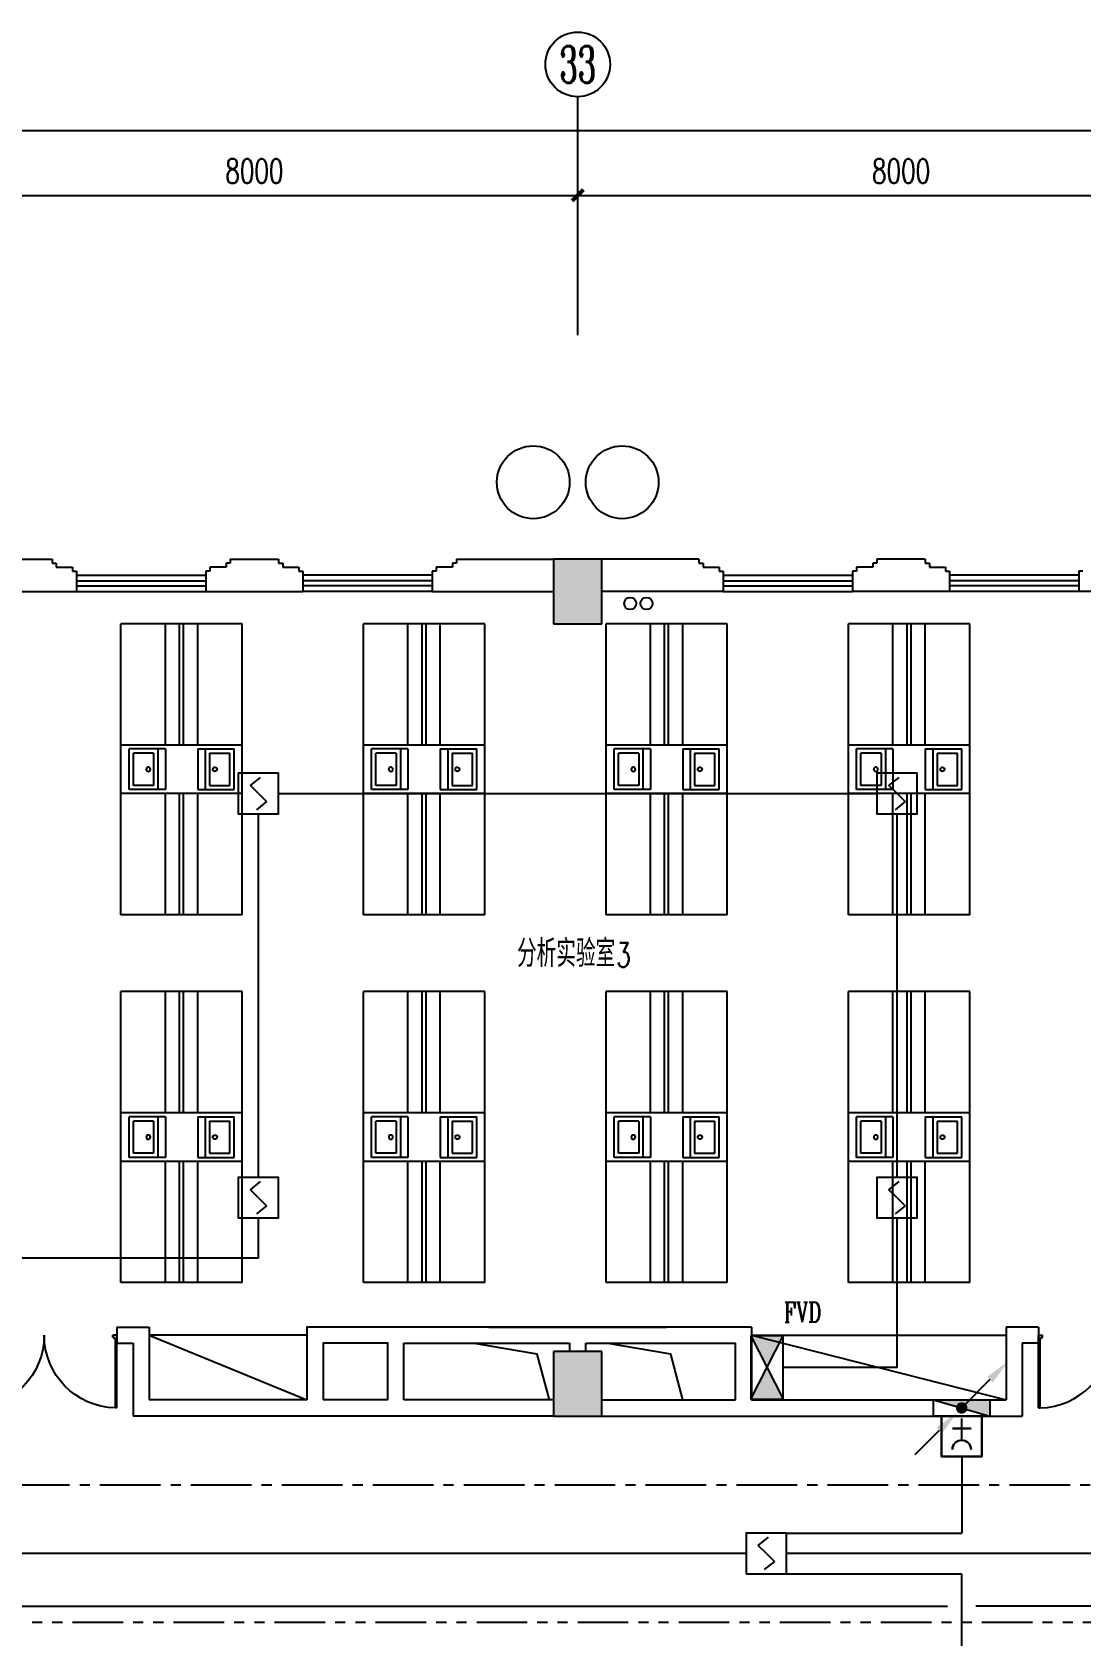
# Model space of a CAD drawing. Extents: x 190999 to 918899, y -200814 to 215286.
# Drawn here: x 494135 to 507110, y 10347 to 30186 of the extents above; entities that cross this region are included whole.
import ezdxf
from ezdxf.enums import TextEntityAlignment as Align

# ---------------------------------------------------------------- set-up
doc = ezdxf.new("R2010")
doc.units = 0
doc.header["$LTSCALE"] = 1000
doc.header["$MEASUREMENT"] = 0
doc.linetypes.add('CENTER2', pattern=[1.125, 0.75, -0.125, 0.125, -0.125])
doc.linetypes.add('PHANTOM2', pattern=[1.25, 0.625, -0.125, 0.125, -0.125, 0.125, -0.125])
doc.layers.get('Defpoints').update_dxf_attribs({"color": 1})
for name, color, linetype in [('00-EQUIP', 3, 'Continuous'), ('00-LWIRE', 4, 'Continuous'), ('00-WIRE-4', 6, 'Continuous'), ('A-墙线', 2, 'Continuous'), ('A-外包装修', 250, 'Continuous'), ('A-外窗', 145, 'Continuous'), ('A-家具', 250, 'Continuous'), ('A-门', 167, 'Continuous'), ('AXIS', 3, 'Continuous'), ('AXIS_TEXT', 7, 'Continuous'), ('COLUMN', 2, 'Continuous'), ('EQUIP_消火栓', 1, 'Continuous'), ('PUB_HATCH', 250, 'Continuous'), ('房间名称', 7, 'Continuous'), ('暖通-风-说明', 3, 'Continuous'), ('洞口线', 165, 'Continuous'), ('雨水管', 151, 'Continuous')]:
    doc.layers.add(name, color=color, linetype=linetype)
doc.styles.add('_TCH_AXIS', font='COMPLEX', dxfattribs={"bigfont": 'GBCBIG'})
doc.styles.add('_TCH_DIM', font='SIMPLEX', dxfattribs={"bigfont": 'GBCBIG'})
doc.styles.add('COMPLEX', font='COMPLEX')
doc.styles.add('DIM_FONT', font='SIMPLEX', dxfattribs={"width": 0.7, "bigfont": 'GBCBIG'})
doc.styles.add('HZ-ZGBZ', font='romanc.shx', dxfattribs={"width": 0.65})
doc.styles.get("Standard").update_dxf_attribs({"font": 'simhei.ttf'})
doc.styles.add('XXK', font='romans.shx', dxfattribs={"width": 0.75, "bigfont": 'hzf.shx'})
doc.styles.add('zz-1', font='arial.ttf', dxfattribs={"width": 0.8})
doc.linetypes.add('BIG-DLINE', pattern='A,1,-0.15,["D",XXK,S=0.2,R=0,X=-0.1,Y=-0.09],-0.2', length=1.35)
doc.dimstyles.new('DIMN', dxfattribs={"dimtxt": 300, "dimasz": 100, "dimexe": 250, "dimexo": 300, "dimgap": 150, "dimtad": 1, "dimdec": 0, "dimzin": 0, "dimdsep": 46, "dimtxsty": 'DIM_FONT', "dimblk": 'ARCHTICK', "dimcen": 0.09, "dimclrt": 7, "dimazin": 2, "dimtfac": 1, "dimtdec": 0, "dimtix": 1, "dimtmove": 2, "dimatfit": 3, "dimfxl": 0, "dimtolj": 1, "dimtzin": 0, "dimarcsym": 0})

# ---------------------------------------------------------------- blocks, each defined once
blk = doc.blocks.new('m1800')
at = {"layer": 'A-墙线'}
for p, q in [((-900, -100), (-900, 100)), ((900, -100), (900, 100))]:
    blk.add_line(p, q, dxfattribs=at)
at = {"layer": 'A-门'}
for p, q in [((-900, 900), (-900, 0)), ((-900, 900), (-880, 900)), ((-880, 900), (-880, 50)), ((880, 900), (880, 50)), ((900, 900), (880, 900)), ((900, 900), (900, 0)), ((-900, 50), (-870, 50)), ((-900, 0), (-850, 0)), ((-870, 50), (-870, 30)), ((-870, 30), (-850, 30)), ((-850, 30), (-850, 0)), ((850, 30), (850, 0)), ((870, 30), (850, 30)), ((900, 0), (850, 0)), ((870, 50), (870, 30)), ((900, 50), (870, 50))]:
    blk.add_line(p, q, dxfattribs=at)
for centre, start, end in [((-900, 0), 0, 88.7267), ((900, 0), 91.2733, 180)]:
    blk.add_arc(centre, 900, start, end, dxfattribs=at)
blk = doc.blocks.new('$TwtSys$00000434')
for p, q in [((-0.5, 0.5), (-0.5, -0.5)), ((-0.5, -0.5), (0.5, 0.5)), ((0.5, 0.5), (-0.5, 0.5)), ((0.5, -0.5), (0.5, 0.5)), ((-0.5, -0.5), (0.5, -0.5))]:
    blk.add_line(p, q)
blk.add_solid([(0.5, -0.5), (0.5, 0.5), (-0.5, -0.5)])
blk = doc.blocks.new('_ArchTick')
at = {"const_width": 0.5}
blk.add_lwpolyline([(-0.7, -0.7), (0.7, 0.7)], dxfattribs=at)
blk = doc.blocks.new('*D1200')
at = {"layer": 'AXIS', "color": 0, "lineweight": -2}
for p, q in [((500885, 26767), (500885, 28417)), ((508885, 26767), (508885, 28417)), ((500885, 28167), (508885, 28167))]:
    blk.add_line(p, q, dxfattribs=at)
at = {"layer": 'Defpoints', "color": 0}
for p in [(508885, 28167), (500885, 26467), (508885, 26467)]:
    blk.add_point(p, dxfattribs=at)
at = {"layer": 'AXIS', "color": 0, "lineweight": -2, "xscale": 100, "yscale": 100, "zscale": 100, "rotation": 180}
blk.add_blockref('_ArchTick', (500885, 28167), dxfattribs=at)
at = {"layer": 'AXIS', "color": 0, "lineweight": -2, "xscale": 100, "yscale": 100, "zscale": 100}
blk.add_blockref('_ArchTick', (508885, 28167), dxfattribs=at)
at = {"layer": 'AXIS', "color": 7, "insert": (504885, 28467), "char_height": 300, "attachment_point": 5, "style": 'DIM_FONT'}
blk.add_mtext('\\A1;8000', dxfattribs=at)
blk = doc.blocks.new('*D1201')
at = {"layer": 'AXIS', "color": 0, "lineweight": -2}
for p, q in [((492885, 26767), (492885, 28417)), ((500885, 26767), (500885, 28417)), ((492885, 28167), (500885, 28167))]:
    blk.add_line(p, q, dxfattribs=at)
at = {"layer": 'Defpoints', "color": 0}
for p in [(500885, 28167), (492885, 26467), (500885, 26467)]:
    blk.add_point(p, dxfattribs=at)
at = {"layer": 'AXIS', "color": 0, "lineweight": -2, "xscale": 100, "yscale": 100, "zscale": 100, "rotation": 180}
blk.add_blockref('_ArchTick', (492885, 28167), dxfattribs=at)
at = {"layer": 'AXIS', "color": 0, "lineweight": -2, "xscale": 100, "yscale": 100, "zscale": 100}
blk.add_blockref('_ArchTick', (500885, 28167), dxfattribs=at)
at = {"layer": 'AXIS', "color": 7, "insert": (496885, 28467), "char_height": 300, "attachment_point": 5, "style": 'DIM_FONT'}
blk.add_mtext('\\A1;8000', dxfattribs=at)
blk = doc.blocks.new('*D1209')
at = {"layer": 'AXIS', "color": 0, "lineweight": -2}
for p, q in [((445885, 26767), (445885, 29217)), ((519185, 26767), (519185, 29217)), ((445885, 28967), (519185, 28967))]:
    blk.add_line(p, q, dxfattribs=at)
at = {"layer": 'Defpoints', "color": 0}
for p in [(519185, 28967), (445885, 26467), (519185, 26467)]:
    blk.add_point(p, dxfattribs=at)
at = {"layer": 'AXIS', "color": 0, "lineweight": -2, "xscale": 100, "yscale": 100, "zscale": 100, "rotation": 180}
blk.add_blockref('_ArchTick', (445885, 28967), dxfattribs=at)
at = {"layer": 'AXIS', "color": 0, "lineweight": -2, "xscale": 100, "yscale": 100, "zscale": 100}
blk.add_blockref('_ArchTick', (519185, 28967), dxfattribs=at)
at = {"layer": 'AXIS', "color": 7, "insert": (482535, 29267), "char_height": 300, "attachment_point": 5, "style": 'DIM_FONT'}
blk.add_mtext('\\A1;73300', dxfattribs=at)
blk = doc.blocks.new('_AXISO')
blk.add_circle((0, 0), 0.5)
at = {"layer": 'AXIS_TEXT', "style": 'COMPLEX', "width": 1.041667}
blk.add_attdef('A', text='', height=0.56, dxfattribs=at).set_placement((-0.25, -0.28), (0.25, -0.28), align=Align.FIT)
blk = doc.blocks.new('$plan$00001609')
at = {"linetype": 'Continuous'}
for p, q in [((0, -251), (0, 251)), ((0, 251), (450, 251)), ((93, -251), (93, 251)), ((146, -199), (146, 199)), ((146, 199), (397, 199)), ((397, 199), (397, -199)), ((450, 251), (450, -251)), ((0, -251), (450, -251)), ((146, -199), (397, -199))]:
    blk.add_line(p, q, dxfattribs=at)
blk.add_line((238, 2), (238, 0))
blk.add_arc((212, 0), 26, 4.716, 0, dxfattribs=at)
at = {"style": 'zz-1'}
for tag in ['YSIZE', 'XSIZE']:
    blk.add_attdef(tag, (0, 0), '', height=0.5, dxfattribs=at)
blk = doc.blocks.new('_LINKPT1')
at = {"color": 0}
blk.add_line((0, 0), (0, 0), dxfattribs=at)
blk = doc.blocks.new('J62IR8YJ')
for p, q in [((-0.5, 1), (0.5, 1)), ((-0.5, 0), (-0.5, 1)), ((0.5, 1), (0.5, 0)), ((0, 0.598), (0, 0.06)), ((0.5, 0), (-0.5, 0)), ((-0.231, 0.312), (0.231, 0.312))]:
    blk.add_line(p, q)
at = {"const_width": 0.04, "flags": 128}
blk.add_lwpolyline([(-0.5, 0), (-0.5, 1), (0.5, 1), (0.5, 0)], close=True, dxfattribs=at)
blk.add_arc((0, 0.829), 0.231, 180, 0)
at = {"xscale": 0.002, "yscale": 0.00200000000000955, "zscale": 0.002}
for p in [(0, 1), (-0.5, 0.5), (0.5, 0.5), (0, 0)]:
    blk.add_blockref('_LINKPT1', p, dxfattribs=at)
at = {"flags": 9}
blk.add_attdef('A', (0, 0), '', height=0.00002, dxfattribs=at)
blk = doc.blocks.new('3S1KCGW2')
for p, q in [((0.5, 0.5), (-0.5, 0.5)), ((-0.5, 0.5), (-0.5, -0.5)), ((-0.2, 0.2), (0.05, 0.4)), ((0.5, -0.5), (0.5, 0.5)), ((0, 0), (-0.2, 0.2)), ((0, 0), (0.2, -0.2)), ((0.2, -0.2), (-0.05, -0.4)), ((-0.5, -0.5), (0.5, -0.5))]:
    blk.add_line(p, q)
at = {"const_width": 0.04, "flags": 128}
blk.add_lwpolyline([(-0.5, -0.5), (-0.5, 0.5), (0.5, 0.5), (0.5, -0.5)], close=True, dxfattribs=at)
at = {"xscale": 0.002, "yscale": 0.002, "zscale": 0.002}
for p in [(0, 0.5), (-0.5, 0), (0.5, 0), (0, -0.5)]:
    blk.add_blockref('_LINKPT1', p, dxfattribs=at)
at = {"flags": 9}
blk.add_attdef('A', (0, 0), '', height=0.00002, dxfattribs=at)
blk = doc.blocks.new('6H2KALM6')
for p, q in [((-0.78, 0.4), (0.78, -0.4)), ((0.78, 0.4), (-0.78, -0.4)), ((0.78, 0.4), (-0.78, 0.4)), ((-0.78, 0.4), (-0.78, -0.4)), ((0.78, -0.4), (0.78, 0.4)), ((-0.78, -0.4), (0.78, -0.4))]:
    blk.add_line(p, q)
at = {"const_width": 0.04}
blk.add_lwpolyline([(-0.78, 0.4), (-0.78, -0.4), (0.78, -0.4), (0.78, 0.4)], close=True, dxfattribs=at)
for points in [[(-0.78, 0.4), (0, 0), (-0.78, -0.4)], [(0.78, 0.4), (0, 0), (0.78, -0.4)]]:
    blk.add_solid(points)
at = {"xscale": 0.002, "yscale": 0.002, "zscale": 0.002}
for p in [(0, 0.4), (-0.78, 0), (0.78, 0), (0, -0.4)]:
    blk.add_blockref('_LINKPT1', p, dxfattribs=at)
at = {"flags": 9}
blk.add_attdef('A', (0, 0), '', height=0.00002, dxfattribs=at)
blk = doc.blocks.new('_WRLD1L')
for p, q in [((0.7, 0.7), (0, 0)), ((0.104, 0.104), (0.104, 0.104)), ((-0.104, -0.104), (-0.104, -0.104))]:
    blk.add_line(p, q)
at = {"const_width": 0.142}
blk.add_lwpolyline([(-0.071, 0, 1), (0.071, 0, 1)], format="xyb", close=True, dxfattribs=at)
blk.add_solid([(0.63, 0.77), (0.77, 0.63), (1.15, 1.15)])
at = {"width": 0.8, "flags": 9}
blk.add_attdef('A', (0, 0), '', height=0.00002, dxfattribs=at)
blk = doc.blocks.new('_WRLD10L')
for p, q in [((1.15, 1.15), (0.55, 0.55)), ((0.104, 0.104), (0.104, 0.104)), ((-0.104, -0.104), (-0.104, -0.104))]:
    blk.add_line(p, q)
at = {"const_width": 0.142}
blk.add_lwpolyline([(-0.071, 0, 1), (0.071, 0, 1)], format="xyb", close=True, dxfattribs=at)
blk.add_solid([(0.62, 0.48), (0.48, 0.62), (0.1, 0.1)])
at = {"width": 0.8, "flags": 9}
blk.add_attdef('A', (0, 0), '', height=0.00002, dxfattribs=at)

msp = doc.modelspace()

# ---------------------------------------------------------------- hatches: boundary and pattern name
at = {"layer": 'PUB_HATCH'}
for points in [[(500584.6, 23667.4), (500584.6, 22867.4), (501184.6, 22867.4), (501184.6, 23667.4)], [(500584.6, 13867.4), (500584.6, 13067.4), (501184.6, 13067.4), (501184.6, 13867.4)]]:
    msp.add_hatch(color=256, dxfattribs=at).paths.add_polyline_path(points)

# ---------------------------------------------------------------- linework, layer by layer
at = {"layer": '00-WIRE-4'}
for p, q in [((497184.6, 20767.4), (504584.6, 20767.4)), ((496934.6, 16017.4), (496934.6, 20517.4)), ((504834.6, 16017.4), (504834.6, 20517.4)), ((496934.6, 15018.6), (496934.6, 15517.4)), ((504834.6, 13667.4), (504834.6, 15517.4)), ((496934.6, 15018.6), (489134.6, 15018.6)), ((504834.6, 13667.4), (503428.1, 13667.4)), ((505634.6, 12567.4), (505634.6, 11617.4)), ((503467.9, 11617.4), (505634.6, 11617.4)), ((502967.9, 11367.4), (491934.6, 11367.4)), ((513984.6, 11367.4), (503467.9, 11367.4)), ((503467.9, 11117.4), (505634.6, 11117.4)), ((505634.6, 10167.4), (505634.6, 11117.4))]:
    msp.add_line(p, q, dxfattribs=at)
at = {"layer": '00-WIRE-4', "linetype": 'CENTER2'}
msp.add_line((491599.6, 12217.4), (515304, 12217.4), dxfattribs=at)
at = {"layer": '00-WIRE-4', "linetype": 'BIG-DLINE'}
for p, q in [((457259.6, 10717.4), (505459.6, 10717.4)), ((512834.6, 10717.4), (505809.6, 10717.4))]:
    msp.add_line(p, q, dxfattribs=at)
at = {"layer": '00-WIRE-4', "linetype": 'PHANTOM2'}
msp.add_line((445884.6, 10517.4), (509384.6, 10517.4), dxfattribs=at)
at = {"layer": 'A-墙线'}
for p, q in [((493184.6, 23667.4), (494384.6, 23667.4)), ((494384.6, 23667.4), (494384.6, 23617.4)), ((494384.6, 23617.4), (494434.6, 23617.4)), ((494434.6, 23617.4), (494434.6, 23567.4)), ((496534.6, 23617.4), (496534.6, 23567.4)), ((496584.6, 23617.4), (496534.6, 23617.4)), ((496584.6, 23667.4), (497184.6, 23667.4)), ((496584.6, 23667.4), (496584.6, 23617.4)), ((497184.6, 23667.4), (497184.6, 23617.4)), ((497184.6, 23617.4), (497234.6, 23617.4)), ((497234.6, 23617.4), (497234.6, 23567.4)), ((499334.6, 23617.4), (499334.6, 23567.4)), ((499384.6, 23617.4), (499334.6, 23617.4)), ((499384.6, 23667.4), (500584.6, 23667.4)), ((499384.6, 23667.4), (499384.6, 23617.4)), ((502384.6, 23667.4), (501184.6, 23667.4)), ((502384.6, 23667.4), (502384.6, 23617.4)), ((502384.6, 23617.4), (502434.6, 23617.4)), ((502434.6, 23617.4), (502434.6, 23567.4)), ((504534.6, 23617.4), (504534.6, 23567.4)), ((504584.6, 23617.4), (504534.6, 23617.4)), ((505184.6, 23667.4), (504584.6, 23667.4)), ((504584.6, 23667.4), (504584.6, 23617.4)), ((505184.6, 23667.4), (505184.6, 23617.4)), ((505184.6, 23617.4), (505234.6, 23617.4)), ((505234.6, 23617.4), (505234.6, 23567.4)), ((494434.6, 23567.4), (494634.6, 23567.4)), ((494634.6, 23567.4), (494634.6, 23517.4)), ((494634.6, 23517.4), (494684.6, 23517.4)), ((494684.6, 23517.4), (494684.6, 23267.4)), ((496334.6, 23517.4), (496284.6, 23517.4)), ((496284.6, 23517.4), (496284.6, 23267.4)), ((496334.6, 23567.4), (496334.6, 23517.4)), ((496534.6, 23567.4), (496334.6, 23567.4)), ((497234.6, 23567.4), (497434.6, 23567.4)), ((497434.6, 23567.4), (497434.6, 23517.4)), ((497434.6, 23517.4), (497484.6, 23517.4)), ((497484.6, 23517.4), (497484.6, 23267.4)), ((499134.6, 23517.4), (499084.6, 23517.4)), ((499084.6, 23517.4), (499084.6, 23267.4)), ((499134.6, 23567.4), (499134.6, 23517.4)), ((499334.6, 23567.4), (499134.6, 23567.4)), ((502434.6, 23567.4), (502634.6, 23567.4)), ((502634.6, 23567.4), (502634.6, 23517.4)), ((502634.6, 23517.4), (502684.6, 23517.4)), ((502684.6, 23517.4), (502684.6, 23267.4)), ((504334.6, 23517.4), (504284.6, 23517.4)), ((504284.6, 23517.4), (504284.6, 23267.4)), ((504334.6, 23567.4), (504334.6, 23517.4)), ((504534.6, 23567.4), (504334.6, 23567.4)), ((505234.6, 23567.4), (505434.6, 23567.4)), ((505434.6, 23567.4), (505434.6, 23517.4)), ((505434.6, 23517.4), (505484.6, 23517.4)), ((505484.6, 23517.4), (505484.6, 23267.4)), ((507134.6, 23517.4), (507084.6, 23517.4)), ((507084.6, 23517.4), (507084.6, 23267.4)), ((493184.6, 23267.4), (494684.6, 23267.4)), ((496284.6, 23267.4), (497484.6, 23267.4)), ((499084.6, 23267.4), (500584.6, 23267.4)), ((502684.6, 23267.4), (501184.6, 23267.4)), ((505484.6, 23267.4), (504284.6, 23267.4)), ((508584.6, 23267.4), (507084.6, 23267.4)), ((495184.6, 14167.4), (495584.6, 14167.4)), ((495584.6, 14167.4), (495584.6, 13267.4)), ((499784.6, 14167.4), (501984.6, 14167.4)), ((503034.6, 14167.4), (503034.6, 13267.4)), ((506584.6, 14167.4), (506184.6, 14167.4)), ((506184.6, 14167.4), (506184.6, 13267.4)), ((495184.6, 13967.4), (495384.6, 13967.4)), ((495384.6, 13967.4), (495384.6, 13067.4)), ((498734.6, 13967.4), (500784.6, 13967.4)), ((498734.6, 13267.4), (498734.6, 13967.4)), ((500784.6, 13967.4), (500784.6, 13867.4)), ((500984.6, 13967.4), (502834.6, 13967.4)), ((500984.6, 13867.4), (500984.6, 13967.4)), ((502834.6, 13267.4), (502834.6, 13967.4)), ((506584.6, 13967.4), (506384.6, 13967.4)), ((506384.6, 13967.4), (506384.6, 13067.4)), ((497534.6, 13267.4), (495584.6, 13267.4)), ((498534.6, 13267.4), (497734.6, 13267.4)), ((500584.6, 13267.4), (498734.6, 13267.4)), ((501184.6, 13267.4), (502834.6, 13267.4)), ((503034.6, 13267.4), (506184.6, 13267.4)), ((500584.6, 13067.4), (495384.6, 13067.4)), ((501184.6, 13067.4), (506384.6, 13067.4))]:
    msp.add_line(p, q, dxfattribs=at)
for points in [[(503034.6, 14167.4), (497534.6, 14167.4), (497534.6, 13267.4)], [(498534.6, 13267.4), (498534.6, 13967.4), (497734.6, 13967.4), (497734.6, 13267.4)]]:
    msp.add_lwpolyline(points, dxfattribs=at)
at = {"layer": 'A-外包装修'}
for centre in [(500334.6, 24617.4), (501434.6, 24617.4)]:
    msp.add_circle(centre, 450, dxfattribs=at)
at = {"layer": 'A-外窗'}
for p, q in [((494684.6, 23467.4), (496284.6, 23467.4)), ((499084.6, 23467.4), (497484.6, 23467.4)), ((502684.6, 23467.4), (504284.6, 23467.4)), ((507084.6, 23467.4), (505484.6, 23467.4)), ((494684.6, 23397.4), (496284.6, 23397.4)), ((494684.6, 23337.4), (496284.6, 23337.4)), ((494684.6, 23267.4), (496284.6, 23267.4)), ((499084.6, 23397.4), (497484.6, 23397.4)), ((499084.6, 23337.4), (497484.6, 23337.4)), ((499084.6, 23267.4), (497484.6, 23267.4)), ((502684.6, 23397.4), (504284.6, 23397.4)), ((502684.6, 23337.4), (504284.6, 23337.4)), ((502684.6, 23267.4), (504284.6, 23267.4)), ((507084.6, 23397.4), (505484.6, 23397.4)), ((507084.6, 23337.4), (505484.6, 23337.4)), ((507084.6, 23267.4), (505484.6, 23267.4))]:
    msp.add_line(p, q, dxfattribs=at)
at = {"layer": 'A-家具'}
for p, q in [((495234.6, 19267.4), (495234.6, 22867.4)), ((496734.6, 22867.4), (495234.6, 22867.4)), ((495784.6, 21367.4), (495784.6, 22867.4)), ((495959.6, 21367.4), (495959.6, 22867.4)), ((496009.6, 21367.4), (496009.6, 22867.4)), ((496184.6, 21367.4), (496184.6, 22867.4)), ((496734.6, 19267.4), (496734.6, 22867.4)), ((498234.6, 19267.4), (498234.6, 22867.4)), ((499734.6, 22867.4), (498234.6, 22867.4)), ((498784.6, 21367.4), (498784.6, 22867.4)), ((498959.6, 21367.4), (498959.6, 22867.4)), ((499009.6, 21367.4), (499009.6, 22867.4)), ((499184.6, 21367.4), (499184.6, 22867.4)), ((499734.6, 19267.4), (499734.6, 22867.4)), ((501234.6, 19267.4), (501234.6, 22867.4)), ((502734.6, 22867.4), (501234.6, 22867.4)), ((501784.6, 21367.4), (501784.6, 22867.4)), ((501959.6, 21367.4), (501959.6, 22867.4)), ((502009.6, 21367.4), (502009.6, 22867.4)), ((502184.6, 21367.4), (502184.6, 22867.4)), ((502734.6, 19267.4), (502734.6, 22867.4)), ((504234.6, 19267.4), (504234.6, 22867.4)), ((505734.6, 22867.4), (504234.6, 22867.4)), ((504784.6, 21367.4), (504784.6, 22867.4)), ((504959.6, 21367.4), (504959.6, 22867.4)), ((505009.6, 21367.4), (505009.6, 22867.4)), ((505184.6, 21367.4), (505184.6, 22867.4)), ((505734.6, 19267.4), (505734.6, 22867.4)), ((496734.6, 21367.4), (495234.6, 21367.4)), ((499734.6, 21367.4), (498234.6, 21367.4)), ((502734.6, 21367.4), (501234.6, 21367.4)), ((505734.6, 21367.4), (504234.6, 21367.4)), ((496734.6, 20767.4), (495234.6, 20767.4)), ((495784.6, 19267.4), (495784.6, 20767.4)), ((495959.6, 19267.4), (495959.6, 20767.4)), ((496009.6, 19267.4), (496009.6, 20767.4)), ((496184.6, 19267.4), (496184.6, 20767.4)), ((499734.6, 20767.4), (498234.6, 20767.4)), ((498784.6, 19267.4), (498784.6, 20767.4)), ((498959.6, 19267.4), (498959.6, 20767.4)), ((499009.6, 19267.4), (499009.6, 20767.4)), ((499184.6, 19267.4), (499184.6, 20767.4)), ((502734.6, 20767.4), (501234.6, 20767.4)), ((501784.6, 19267.4), (501784.6, 20767.4)), ((501959.6, 19267.4), (501959.6, 20767.4)), ((502009.6, 19267.4), (502009.6, 20767.4)), ((502184.6, 19267.4), (502184.6, 20767.4)), ((505734.6, 20767.4), (504234.6, 20767.4)), ((504784.6, 19267.4), (504784.6, 20767.4)), ((504959.6, 19267.4), (504959.6, 20767.4)), ((505009.6, 19267.4), (505009.6, 20767.4)), ((505184.6, 19267.4), (505184.6, 20767.4)), ((496734.6, 19267.4), (495234.6, 19267.4)), ((499734.6, 19267.4), (498234.6, 19267.4)), ((502734.6, 19267.4), (501234.6, 19267.4)), ((505734.6, 19267.4), (504234.6, 19267.4)), ((495234.6, 14717.4), (495234.6, 18317.4)), ((496734.6, 18317.4), (495234.6, 18317.4)), ((495784.6, 16817.4), (495784.6, 18317.4)), ((495959.6, 16817.4), (495959.6, 18317.4)), ((496009.6, 16817.4), (496009.6, 18317.4)), ((496184.6, 16817.4), (496184.6, 18317.4)), ((496734.6, 14717.4), (496734.6, 18317.4)), ((498234.6, 14717.4), (498234.6, 18317.4)), ((499734.6, 18317.4), (498234.6, 18317.4)), ((498784.6, 16817.4), (498784.6, 18317.4)), ((498959.6, 16817.4), (498959.6, 18317.4)), ((499009.6, 16817.4), (499009.6, 18317.4)), ((499184.6, 16817.4), (499184.6, 18317.4)), ((499734.6, 14717.4), (499734.6, 18317.4)), ((502734.6, 18317.4), (501234.6, 18317.4)), ((501234.6, 14717.4), (501234.6, 18317.4)), ((501784.6, 16817.4), (501784.6, 18317.4)), ((501959.6, 16817.4), (501959.6, 18317.4)), ((502009.6, 16817.4), (502009.6, 18317.4)), ((502184.6, 16817.4), (502184.6, 18317.4)), ((502734.6, 14717.4), (502734.6, 18317.4)), ((504234.6, 14717.4), (504234.6, 18317.4)), ((505734.6, 18317.4), (504234.6, 18317.4)), ((504784.6, 16817.4), (504784.6, 18317.4)), ((504959.6, 16817.4), (504959.6, 18317.4)), ((505009.6, 16817.4), (505009.6, 18317.4)), ((505184.6, 16817.4), (505184.6, 18317.4)), ((505734.6, 14717.4), (505734.6, 18317.4)), ((496734.6, 16817.4), (495234.6, 16817.4)), ((499734.6, 16817.4), (498234.6, 16817.4)), ((502734.6, 16817.4), (501234.6, 16817.4)), ((505734.6, 16817.4), (504234.6, 16817.4)), ((496734.6, 16217.4), (495234.6, 16217.4)), ((495784.6, 14717.4), (495784.6, 16217.4)), ((495959.6, 14717.4), (495959.6, 16217.4)), ((496009.6, 14717.4), (496009.6, 16217.4)), ((496184.6, 14717.4), (496184.6, 16217.4)), ((499734.6, 16217.4), (498234.6, 16217.4)), ((498784.6, 14717.4), (498784.6, 16217.4)), ((498959.6, 14717.4), (498959.6, 16217.4)), ((499009.6, 14717.4), (499009.6, 16217.4)), ((499184.6, 14717.4), (499184.6, 16217.4)), ((502734.6, 16217.4), (501234.6, 16217.4)), ((501784.6, 14717.4), (501784.6, 16217.4)), ((501959.6, 14717.4), (501959.6, 16217.4)), ((502009.6, 14717.4), (502009.6, 16217.4)), ((502184.6, 14717.4), (502184.6, 16217.4)), ((505734.6, 16217.4), (504234.6, 16217.4)), ((504784.6, 14717.4), (504784.6, 16217.4)), ((504959.6, 14717.4), (504959.6, 16217.4)), ((505009.6, 14717.4), (505009.6, 16217.4)), ((505184.6, 14717.4), (505184.6, 16217.4)), ((496734.6, 14717.4), (495234.6, 14717.4)), ((499734.6, 14717.4), (498234.6, 14717.4)), ((502734.6, 14717.4), (501234.6, 14717.4)), ((505734.6, 14717.4), (504234.6, 14717.4)), ((497534.6, 14067.4), (495584.6, 14067.4)), ((495584.6, 14067.4), (497534.6, 13267.4)), ((503034.6, 14067.4), (506184.6, 14067.4)), ((503034.6, 14067.4), (506184.6, 13267.4))]:
    msp.add_line(p, q, dxfattribs=at)
at = {"layer": 'AXIS'}
msp.add_line((500884.6, 26437.4), (500884.6, 29386.5), dxfattribs=at)
at = {"layer": 'COLUMN'}
for p, q in [((500584.6, 23667.4), (500584.6, 22867.4)), ((501184.6, 23667.4), (500584.6, 23667.4)), ((501184.6, 22867.4), (501184.6, 23667.4)), ((500584.6, 22867.4), (501184.6, 22867.4)), ((500584.6, 13867.4), (500584.6, 13067.4)), ((501184.6, 13867.4), (500584.6, 13867.4)), ((501184.6, 13067.4), (501184.6, 13867.4)), ((500584.6, 13067.4), (501184.6, 13067.4))]:
    msp.add_line(p, q, dxfattribs=at)
at = {"layer": '洞口线', "ltscale": 2}
for points in [[(500534.6, 13267.4), (500384.6, 13834), (499584.6, 13967.4)], [(502184.6, 13267.4), (502034.6, 13834), (501234.6, 13967.4)]]:
    msp.add_lwpolyline(points, dxfattribs=at)
at = {"layer": '雨水管'}
for centre in [(501534.6, 23117.4), (501734.6, 23117.4)]:
    msp.add_circle(centre, 75, dxfattribs=at)

# ---------------------------------------------------------------- block references
at = {"layer": '00-EQUIP', "xscale": 500, "yscale": 500, "zscale": 500}
for p in [(496934.6, 20767.4), (504834.6, 20767.4), (496934.6, 15767.4), (504834.6, 15767.4)]:
    msp.add_blockref('3S1KCGW2', p, dxfattribs=at)
at = {"layer": '00-EQUIP', "yscale": 500, "zscale": 500}
for name, p, xscale, rotation in [('6H2KALM6', (503228.1, 13667.4), 500, 90), ('J62IR8YJ', (505634.6, 13067.4), 500, 180), ('J62IR8YJ', (505634.6, 13067.4), -500, 180), ('3S1KCGW2', (503217.9, 11367.4), 500, 180)]:
    msp.add_blockref(name, p, dxfattribs=dict(at, xscale=xscale, rotation=rotation))
at = {"layer": '00-LWIRE', "xscale": 500, "yscale": 500, "zscale": 500}
msp.add_blockref('_WRLD1L', (505634.6, 13167.4), dxfattribs=at)
at = {"layer": '00-LWIRE', "xscale": 500, "yscale": 500, "zscale": 500, "rotation": 180}
msp.add_blockref('_WRLD10L', (505634.6, 13167.4), dxfattribs=at)
at = {"layer": 'A-家具', "rotation": 180}
for p in [(495784.6, 21067.4), (498784.6, 21067.4), (501784.6, 21067.4), (504784.6, 21067.4), (495784.6, 16517.4), (498784.6, 16517.4), (501784.6, 16517.4), (504784.6, 16517.4)]:
    msp.add_blockref('$plan$00001609', p, dxfattribs=at)
at = {"layer": 'A-家具', "yscale": -1}
for p in [(496184.6, 21067.4), (499184.6, 21067.4), (502184.6, 21067.4), (505184.6, 21067.4), (496184.6, 16517.4), (499184.6, 16517.4), (502184.6, 16517.4), (505184.6, 16517.4)]:
    msp.add_blockref('$plan$00001609', p, dxfattribs=at)
at = {"layer": 'A-门', "xscale": -1, "rotation": 180}
msp.add_blockref('m1800', (494284.6, 14067.4), dxfattribs=at)
at = {"layer": 'A-门', "rotation": 180}
msp.add_blockref('m1800', (507484.6, 14067.4), dxfattribs=at)
at = {"layer": 'AXIS'}
ref = msp.add_blockref('_AXISO', (500884.6, 29786.5), dxfattribs=dict(at, xscale=800, yscale=800, zscale=800))
ref.add_attrib('A', '33', dxfattribs={"layer": 'AXIS_TEXT', "height": 452.55, "style": '_TCH_AXIS', "width": 0.636364}).set_placement((500658.3, 29560.2), (501110.9, 29560.2), align=Align.FIT)
at = {"layer": 'EQUIP_消火栓', "xscale": -700, "yscale": 200, "zscale": 700, "rotation": 180}
msp.add_blockref('$TwtSys$00000434', (505634.6, 13167.4), dxfattribs=at)

# ---------------------------------------------------------------- texts
at = {"layer": '房间名称', "style": '_TCH_DIM'}
msp.add_text('分析实验室', height=337.59, dxfattribs=at).set_placement((500133.3, 18621.2))
at = {"layer": '房间名称', "style": '_TCH_DIM', "width": 0.705882}
msp.add_text('3', height=297.5, dxfattribs=at).set_placement((501362, 18621.2))
at = {"layer": '暖通-风-说明', "style": 'HZ-ZGBZ', "width": 0.7}
msp.add_text('FVD', height=250, dxfattribs=at).set_placement((503434.2, 14227.6))

# ---------------------------------------------------------------- dimensions: what is measured, and where the dimension line sits
at = {"layer": 'AXIS'}
for p1, p2, distance, picture, middle in [((445884.6, 26467.4), (519184.6, 26467.4), 2500, '*D1209', (482534.6, 29267.4)), ((492884.6, 26467.4), (500884.6, 26467.4), 1700, '*D1201', (496884.6, 28467.4)), ((500884.6, 26467.4), (508884.6, 26467.4), 1700, '*D1200', (504884.6, 28467.4))]:
    dim = msp.add_aligned_dim(p1=p1, p2=p2, distance=distance, dimstyle='DIMN', dxfattribs=at)
    dim.commit()
    dim.dimension.update_dxf_attribs({"geometry": picture, "text_midpoint": middle})

doc.saveas('drawing.dxf')
